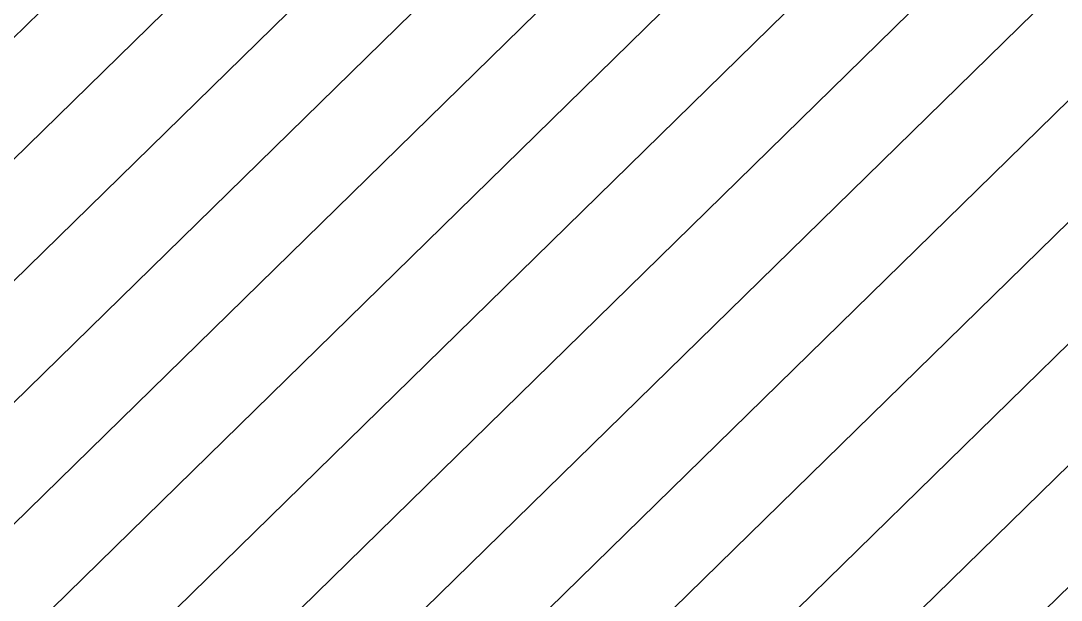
# Model space of a CAD drawing. Extents: x 7084 to 11035, y 13750 to 16729.
# Drawn here: x 8659.675 to 8663.817, y 15524.701 to 15527.009 of the extents above; entities that cross this region are included whole.
import ezdxf

# ---------------------------------------------------------------- set-up
doc = ezdxf.new("R2010")
doc.units = 0
doc.layers.add('Default', color=7, linetype='Continuous')

msp = doc.modelspace()

# ---------------------------------------------------------------- linework, layer by layer
at = {"layer": 'Default'}
for points in [[(9969.7654, 15539.1256), (9864.4444, 15676.6886), (9641.5333, 15737.2142), (9439.8169, 15683.6182), (9358.6241, 15714.6191), (9278.9075, 15742.6675), (9137.1892, 15747.0963), (8987.2407, 15850.7152), (8937.2579, 15770.3212), (8825.0642, 15743.749), (8758.6337, 15696.5095), (8689.1759, 15554.8895), (8658.175, 15524.5311), (8705.8166, 15501.5317), (8736.8175, 15531.8901), (8791.7854, 15465.2859), (8738.126, 15431.7488), (8688.1018, 15444.7924), (8640.4602, 15467.7918), (8605.0307, 15417.5998), (8540.961, 15407.7429), (8499.6265, 15322.1214), (8476.065, 15323.5296), (8318.9761, 15241.3491)], [(8324.0067, 15240.5277), (8477.8, 15320.9841), (8500.8672, 15319.6055), (8542.6842, 15406.2265), (8605.4098, 15415.8766), (8641.2529, 15466.6544), (8687.895, 15444.1376), (8738.5032, 15430.9417), (8792.789, 15464.8703), (8737.1794, 15532.252), (8705.8166, 15501.5392), (8659.1745, 15524.0561), (8690.5373, 15554.7688), (8758.5379, 15693.4178), (8825.7438, 15741.2088), (8939.2472, 15768.0911), (8988.1814, 15846.7985), (9134.9841, 15745.3534), (9278.3568, 15740.873)], [(8334.0679, 15238.8849), (8481.2701, 15315.8932), (8503.3486, 15314.5737), (8546.1307, 15403.1936), (8606.168, 15412.4301), (8642.8383, 15464.3798), (8687.4814, 15442.8279), (8739.2575, 15429.3276), (8794.796, 15464.0391), (8737.9031, 15532.9757), (8705.8166, 15501.5542), (8661.1735, 15523.1061), (8693.26, 15554.5276), (8758.3463, 15687.2345), (8827.1031, 15736.1283), (8943.2258, 15763.631), (8990.0629, 15838.9652), (9130.574, 15741.8678), (9277.2553, 15737.2839), (9359.7634, 15708.2533)], [(8329.0373, 15239.7063), (8479.5351, 15318.4387), (8502.1079, 15317.0896), (8544.4075, 15404.71), (8605.7889, 15414.1533), (8642.0456, 15465.5171), (8687.6882, 15443.4827), (8738.8803, 15430.1347), (8793.7925, 15464.4547), (8737.5412, 15532.6138), (8705.8166, 15501.5467), (8660.174, 15523.5811), (8691.8986, 15554.6482), (8758.4421, 15690.3261), (8826.4235, 15738.6685), (8941.2365, 15765.8611)], [(8337.4216, 15238.3373), (8482.4268, 15314.1963), (8504.1758, 15312.8964), (8547.2795, 15402.1826), (8606.4207, 15411.2813), (8643.3667, 15463.6216), (8687.3436, 15442.3914), (8739.5089, 15428.7895), (8795.465, 15463.7621), (8738.1444, 15533.217), (8705.8166, 15501.5592), (8661.8398, 15522.7894), (8694.1675, 15554.4472), (8758.2824, 15685.1734), (8827.5562, 15734.4348), (8944.552, 15762.1443)], [(8315.6224, 15241.8967), (8474.9083, 15325.2266), (8498.7993, 15323.7987), (8539.8122, 15408.7539), (8604.7779, 15418.7486), (8639.9318, 15468.55), (8688.2396, 15445.2289), (8737.8746, 15432.2869), (8791.1164, 15465.563), (8736.5762, 15531.6488), (8705.8166, 15501.5267), (8657.5087, 15524.8477), (8688.2684, 15554.9699), (8758.6976, 15698.5706), (8824.6111, 15745.4425)], [(8317.2992, 15241.6229), (8475.4867, 15324.3781), (8499.2129, 15322.9601), (8540.3866, 15408.2484), (8604.9043, 15418.1742), (8640.196, 15468.1709), (8688.1707, 15445.0107), (8738.0003, 15432.0179), (8791.4509, 15465.4245), (8736.6969, 15531.7695), (8705.8166, 15501.5292), (8657.8419, 15524.6894), (8688.7221, 15554.9297), (8758.6656, 15697.5401), (8824.8376, 15744.5957)], [(8320.653, 15241.0753), (8476.6433, 15322.6811), (8500.04, 15321.2828), (8541.5354, 15407.2374), (8605.157, 15417.0254), (8640.7245, 15467.4127), (8688.0329, 15444.5741), (8738.2518, 15431.4798), (8792.12, 15465.1474), (8736.9381, 15532.0107), (8705.8166, 15501.5342), (8658.5082, 15524.3727), (8689.6297, 15554.8492), (8758.6018, 15695.4789), (8825.2907, 15742.9022)], [(8825.5173, 15742.0555), (8758.5698, 15694.4484), (8690.0835, 15554.809), (8658.8414, 15524.2144), (8705.8166, 15501.5367), (8737.0587, 15532.1313), (8792.4545, 15465.0089), (8738.3775, 15431.2108), (8687.9639, 15444.3558), (8640.9887, 15467.0335), (8605.2834, 15416.451), (8542.1098, 15406.732), (8500.4536, 15320.4442), (8477.2217, 15321.8326), (8322.3298, 15240.8015)], [(8825.9704, 15740.362), (8758.506, 15692.3873), (8690.9911, 15554.7286), (8659.5077, 15523.8977), (8705.8166, 15501.5417), (8737.3, 15532.3726), (8793.1235, 15464.7318), (8738.6289, 15430.6727), (8687.8261, 15443.9193), (8641.5171, 15466.2753), (8605.5361, 15415.3022), (8543.2586, 15405.721), (8501.2808, 15318.7669), (8478.3784, 15320.1356), (8325.6836, 15240.2539)], [(8826.1969, 15739.5153), (8758.474, 15691.3567), (8691.4448, 15554.6884), (8659.8408, 15523.7394), (8705.8166, 15501.5442), (8737.4206, 15532.4932), (8793.458, 15464.5933), (8738.7546, 15430.4037), (8687.7571, 15443.701), (8641.7814, 15465.8962), (8605.6625, 15414.7277), (8543.8331, 15405.2155), (8501.6943, 15317.9282), (8478.9567, 15319.2872), (8327.3604, 15239.9801)], [(8826.65, 15737.8218), (8758.4102, 15689.2956), (8692.3524, 15554.608), (8660.5071, 15523.4227), (8705.8166, 15501.5492), (8737.6619, 15532.7345), (8794.127, 15464.3162), (8739.0061, 15429.8656), (8687.6193, 15443.2645), (8642.3098, 15465.138), (8605.9152, 15413.5789), (8544.9819, 15404.2045), (8502.5215, 15316.251), (8480.1134, 15317.5902), (8330.7142, 15239.4325)], [(8826.8766, 15736.975), (8758.3782, 15688.265), (8692.8062, 15554.5678), (8660.8403, 15523.2644), (8705.8166, 15501.5517), (8737.7825, 15532.8551), (8794.4615, 15464.1777), (8739.1318, 15429.5966), (8687.5503, 15443.0462), (8642.5741, 15464.7589), (8606.0416, 15413.0045), (8545.5563, 15403.6991), (8502.9351, 15315.4123), (8480.6917, 15316.7417), (8332.391, 15239.1587)], [(8335.7448, 15238.6111), (8481.8484, 15315.0447), (8503.7622, 15313.7351), (8546.7051, 15402.6881), (8606.2944, 15411.8557), (8643.1025, 15464.0007), (8687.4125, 15442.6096), (8739.3832, 15429.0585), (8795.1305, 15463.9006), (8738.0237, 15533.0963), (8705.8166, 15501.5567), (8661.5066, 15522.9477), (8693.7138, 15554.4874), (8758.3144, 15686.2039)]]:
    msp.add_lwpolyline(points, dxfattribs=at)

doc.saveas('drawing.dxf')
